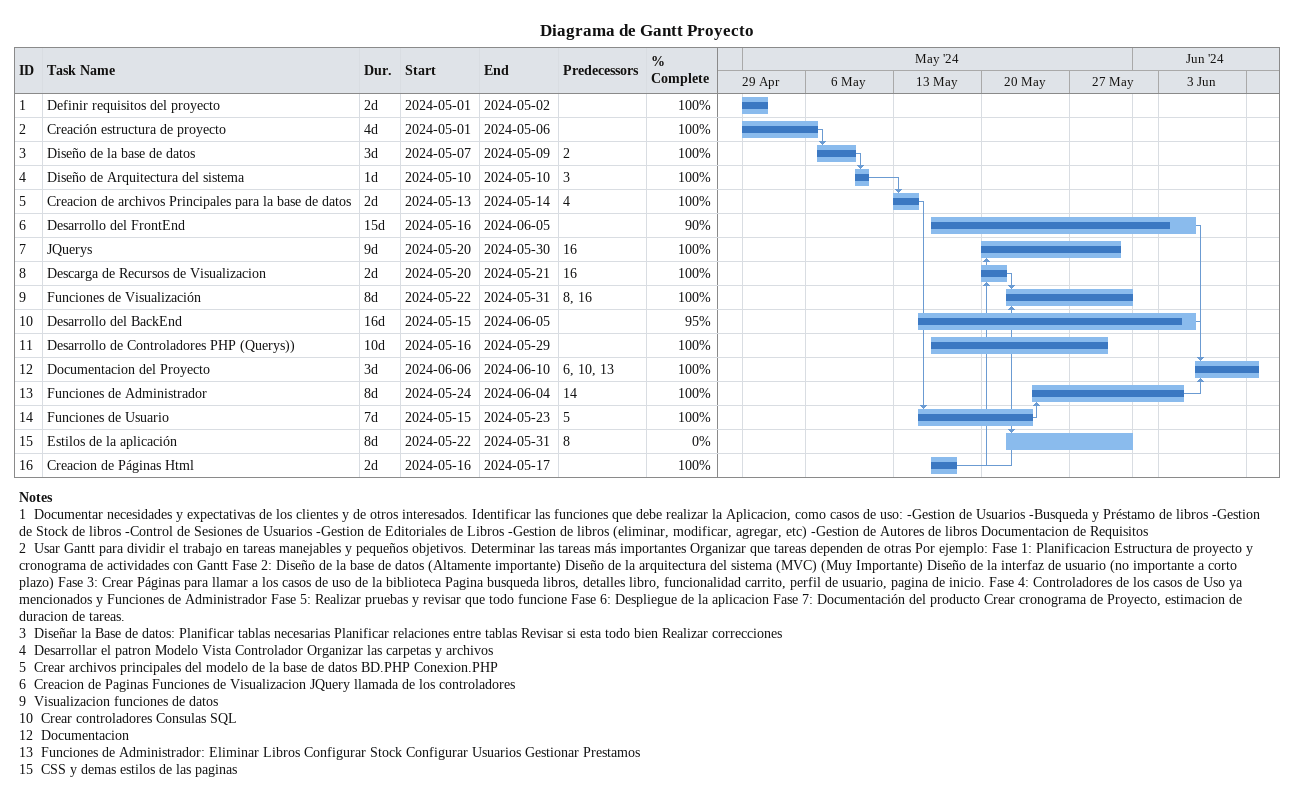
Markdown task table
Diagrama de Gantt Proyecto

| ID | Task | Duration | Start | Finish | Predecessors | % complete |
|---|---|---|---|---|---|---|
| 1 | Definir requisitos del proyecto | 2d | 2024-05-01 | 2024-05-02 |  | 100 |
| 2 | Creación estructura de proyecto | 4d | 2024-05-01 | 2024-05-06 |  | 100 |
| 3 | Diseño de la base de datos | 3d | 2024-05-07 | 2024-05-09 | 2 | 100 |
| 4 | Diseño de Arquitectura del sistema | 1d | 2024-05-10 | 2024-05-10 | 3 | 100 |
| 5 | Creacion de archivos Principales para la base de datos | 2d | 2024-05-13 | 2024-05-14 | 4 | 100 |
| 6 | Desarrollo del FrontEnd | 15d | 2024-05-16 | 2024-06-05 |  | 90 |
| 7 | JQuerys | 9d | 2024-05-20 | 2024-05-30 | 16 | 100 |
| 8 | Descarga de Recursos de Visualizacion | 2d | 2024-05-20 | 2024-05-21 | 16 | 100 |
| 9 | Funciones de Visualización | 8d | 2024-05-22 | 2024-05-31 | 8, 16 | 100 |
| 10 | Desarrollo del BackEnd | 16d | 2024-05-15 | 2024-06-05 |  | 95 |
| 11 | Desarrollo de Controladores PHP (Querys)) | 10d | 2024-05-16 | 2024-05-29 |  | 100 |
| 12 | Documentacion del Proyecto | 3d | 2024-06-06 | 2024-06-10 | 6, 10, 13 | 100 |
| 13 | Funciones de Administrador | 8d | 2024-05-24 | 2024-06-04 | 14 | 100 |
| 14 | Funciones de Usuario | 7d | 2024-05-15 | 2024-05-23 | 5 | 100 |
| 15 | Estilos de la aplicación | 8d | 2024-05-22 | 2024-05-31 | 8 | 0 |
| 16 | Creacion de Páginas Html | 2d | 2024-05-16 | 2024-05-17 |  | 100 |

Notes
- 1: Documentar necesidades y expectativas de los clientes y de otros interesados. Identificar las funciones que debe realizar la Aplicacion, como casos de uso: -Gestion de Usuarios -Busqueda y Préstamo de libros -Gestion de Stock de libros -Control de Sesiones de Usuarios -Gestion de Editoriales de Libros -Gestion de libros (eliminar, modificar, agregar, etc) -Gestion de Autores de libros Documentacion de Requisitos
- 2: Usar Gantt para dividir el trabajo en tareas manejables y pequeños objetivos. Determinar las tareas más importantes Organizar que tareas dependen de otras Por ejemplo: Fase 1: Planificacion Estructura de proyecto y cronograma de actividades con Gantt Fase 2: Diseño de la base de datos (Altamente importante) Diseño de la arquitectura del sistema (MVC) (Muy Importante) Diseño de la interfaz de usuario (no importante a corto plazo) Fase 3: Crear Páginas para llamar a los casos de uso de la biblioteca Pagina busqueda libros, detalles libro, funcionalidad carrito, perfil de usuario, pagina de inicio. Fase 4: Controladores de los casos de Uso ya mencionados y Funciones de Administrador Fase 5: Realizar pruebas y revisar que todo funcione Fase 6: Despliegue de la aplicacion Fase 7: Documentación del producto Crear cronograma de Proyecto, estimacion de duracion de tareas.
- 3: Diseñar la Base de datos: Planificar tablas necesarias Planificar relaciones entre tablas Revisar si esta todo bien Realizar correcciones
- 4: Desarrollar el patron Modelo Vista Controlador Organizar las carpetas y archivos
- 5: Crear archivos principales del modelo de la base de datos BD.PHP Conexion.PHP
- 6: Creacion de Paginas Funciones de Visualizacion JQuery llamada de los controladores
- 9: Visualizacion funciones de datos
- 10: Crear controladores Consulas SQL
- 12: Documentacion
- 13: Funciones de Administrador: Eliminar Libros Configurar Stock Configurar Usuarios Gestionar Prestamos
- 15: CSS y demas estilos de las paginas
